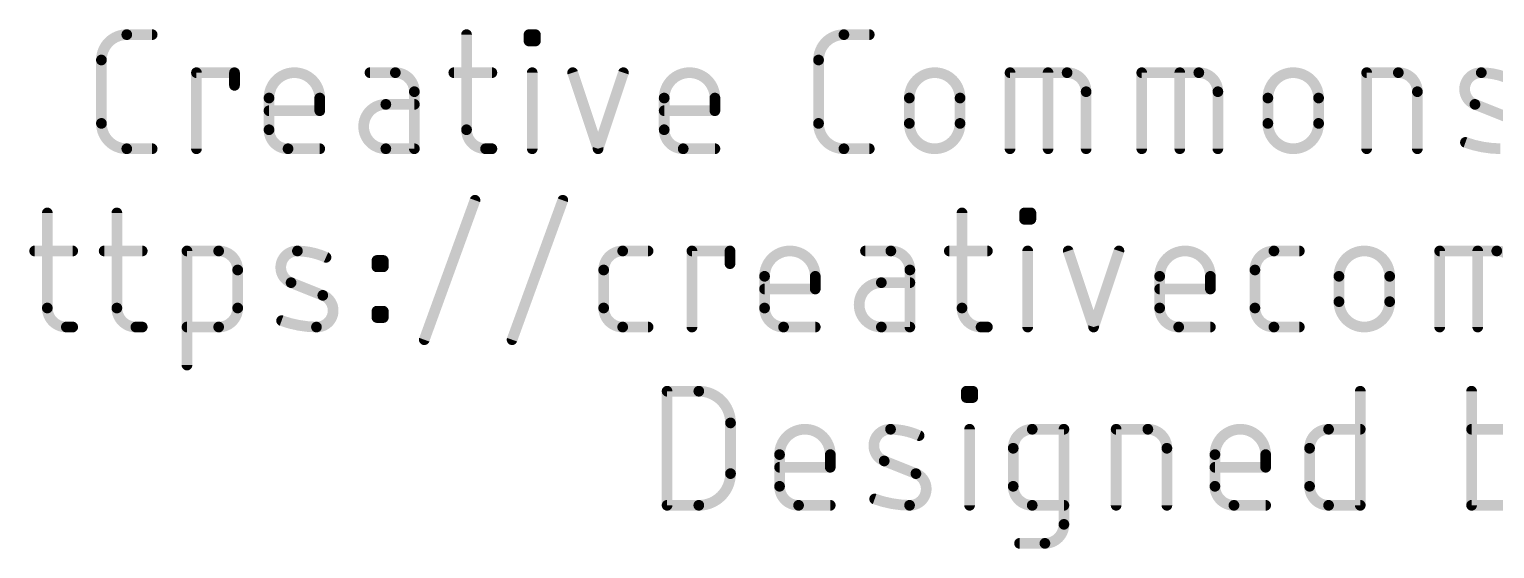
# Model space of a CAD drawing. Extents: x -25 to 77, y -62 to 26.
# Drawn here: x -1.89 to 18.97, y -10.7 to -3.3 of the extents above; entities that cross this region are included whole.
import ezdxf

# ---------------------------------------------------------------- set-up
doc = ezdxf.new("R2010")
doc.units = 0
doc.layers.add('51', color=53, linetype='CONTINUOUS')

msp = doc.modelspace()

# ---------------------------------------------------------------- linework, layer by layer
at = {"layer": '51'}
for points, const_width in [([(-0.5063, -3.3782, 0.4142), (-0.8676, -3.7394)], 0.1524), ([(-0.5063, -3.3401, 1), (-0.5063, -3.4163)], 0.0762), ([(-0.5063, -3.4163, 1), (-0.5063, -3.3401)], 0.0762), ([(-0.1451, -3.4163, 1), (-0.1451, -3.3401)], 0.0762), ([(4.3698, -3.3782, 1), (4.2936, -3.3782)], 0.0762), ([(5.2602, -3.3782, 1), (5.184, -3.3782)], 0.0762), ([(5.2221, -3.3401, 1), (5.2221, -3.4163)], 0.0762), ([(5.3505, -3.3782, 1), (5.2743, -3.3782)], 0.0762), ([(5.3124, -3.4163, 1), (5.3124, -3.3401)], 0.0762), ([(9.7061, -3.3782, 0.4142), (9.3448, -3.7394)], 0.1524), ([(9.7061, -3.3401, 1), (9.7061, -3.4163)], 0.0762), ([(9.7061, -3.4163, 1), (9.7061, -3.3401)], 0.0762), ([(10.0673, -3.4163, 1), (10.0673, -3.3401)], 0.0762), ([(5.2221, -3.4304, 1), (5.2221, -3.5066)], 0.0762), ([(5.184, -3.4685, 1), (5.2602, -3.4685)], 0.0762), ([(5.2743, -3.4685, 1), (5.3505, -3.4685)], 0.0762), ([(5.3124, -3.5066, 1), (5.3124, -3.4304)], 0.0762), ([(-0.8295, -3.7394, 1), (-0.9057, -3.7394)], 0.0762), ([(-0.9057, -3.7394, 1), (-0.8295, -3.7394)], 0.0762), ([(9.3829, -3.7394, 1), (9.3067, -3.7394)], 0.0762), ([(9.3067, -3.7394, 1), (9.3829, -3.7394)], 0.0762), ([(0.5238, -3.9201, 1), (0.4476, -3.9201)], 0.0762), ([(0.4857, -3.882, 1), (0.4857, -3.9582)], 0.0762), ([(1.0656, -3.9201, 1), (0.9894, -3.9201)], 0.0762), ([(1.0275, -3.9582, 1), (1.0275, -3.882)], 0.0762), ([(2.2418, -4.2813, 1), (1.5193, -4.2813)], 0.1524), ([(2.957, -3.882, 1), (2.957, -3.9582)], 0.0762), ([(3.5891, -4.191, 0.4142), (3.3182, -3.9201)], 0.1524), ([(3.3182, -3.882, 1), (3.3182, -3.9582)], 0.0762), ([(3.3182, -3.9582, 1), (3.3182, -3.882)], 0.0762), ([(4.1511, -3.882, 1), (4.1511, -3.9582)], 0.0762), ([(4.6929, -3.9582, 1), (4.6929, -3.882)], 0.0762), ([(5.3054, -3.9201, 1), (5.2292, -3.9201)], 0.0762), ([(5.88, -3.908, 1), (5.8078, -3.9321)], 0.0762), ([(6.6025, -3.9321, 1), (6.5302, -3.908)], 0.0762), ([(7.869, -4.2813, 1), (7.1465, -4.2813)], 0.1524), ([(11.36, -4.2813, 1), (10.6375, -4.2813)], 0.1524), ([(12.1102, -3.9201, 1), (12.034, -3.9201)], 0.0762), ([(12.0721, -3.882, 1), (12.0721, -3.9582)], 0.0762), ([(12.652, -3.9201, 1), (12.5758, -3.9201)], 0.0762), ([(13.1558, -4.191, 0.4142), (12.8849, -3.9201)], 0.1524), ([(12.8849, -3.882, 1), (12.8849, -3.9582)], 0.0762), ([(12.8849, -3.9582, 1), (12.8849, -3.882)], 0.0762), ([(13.9859, -3.9201, 1), (13.9097, -3.9201)], 0.0762), ([(13.9478, -3.882, 1), (13.9478, -3.9582)], 0.0762), ([(14.5278, -3.9201, 1), (14.4516, -3.9201)], 0.0762), ([(15.0316, -4.191, 0.4142), (14.7606, -3.9201)], 0.1524), ([(14.7606, -3.882, 1), (14.7606, -3.9582)], 0.0762), ([(14.7606, -3.9582, 1), (14.7606, -3.882)], 0.0762), ([(16.4662, -4.2813, 1), (15.7437, -4.2813)], 0.1524), ([(17.1886, -3.9201, 1), (17.1124, -3.9201)], 0.0762), ([(17.1505, -3.882, 1), (17.1505, -3.9582)], 0.0762), ([(17.873, -4.191, 0.4142), (17.602, -3.9201)], 0.1524), ([(17.602, -3.882, 1), (17.602, -3.9582)], 0.0762), ([(17.602, -3.9582, 1), (17.602, -3.882)], 0.0762), ([(18.7831, -3.9201, 0.8318), (18.6928, -4.3716)], 0.1524), ([(18.7836, -3.882, 1), (18.7825, -3.9582)], 0.0762), ([(19.1895, -4.0104, 0.1026), (18.7831, -3.9201)], 0.1524), ([(18.7825, -3.9582, 1), (18.7836, -3.882)], 0.0762), ([(0.9894, -4.1007, 1), (1.0656, -4.1007)], 0.0762), ([(3.6272, -4.191, 1), (3.551, -4.191)], 0.0762), ([(3.551, -4.191, 1), (3.6272, -4.191)], 0.0762), ([(13.1939, -4.191, 1), (13.1177, -4.191)], 0.0762), ([(13.1177, -4.191, 1), (13.1939, -4.191)], 0.0762), ([(15.0697, -4.191, 1), (14.9935, -4.191)], 0.0762), ([(14.9935, -4.191, 1), (15.0697, -4.191)], 0.0762), ([(17.9111, -4.191, 1), (17.8349, -4.191)], 0.0762), ([(17.8349, -4.191, 1), (17.9111, -4.191)], 0.0762), ([(1.5574, -4.2813, 1), (1.4812, -4.2813)], 0.0762), ([(1.4812, -4.2813, 1), (1.5574, -4.2813)], 0.0762), ([(2.2799, -4.2813, 1), (2.2037, -4.2813)], 0.0762), ([(2.2037, -4.2813, 1), (2.2799, -4.2813)], 0.0762), ([(3.1827, -4.3716, 1), (3.1827, -5.0038)], 0.1524), ([(3.1827, -4.3335, 1), (3.1827, -4.4097)], 0.0762), ([(3.1827, -4.4097, 1), (3.1827, -4.3335)], 0.0762), ([(3.5891, -4.4097, 1), (3.5891, -4.3335)], 0.0762), ([(7.1846, -4.2813, 1), (7.1084, -4.2813)], 0.0762), ([(7.1084, -4.2813, 1), (7.1846, -4.2813)], 0.0762), ([(7.9071, -4.2813, 1), (7.8309, -4.2813)], 0.0762), ([(7.8309, -4.2813, 1), (7.9071, -4.2813)], 0.0762), ([(10.6756, -4.2813, 1), (10.5994, -4.2813)], 0.0762), ([(10.5994, -4.2813, 1), (10.6756, -4.2813)], 0.0762), ([(11.3981, -4.2813, 1), (11.3219, -4.2813)], 0.0762), ([(11.3219, -4.2813, 1), (11.3981, -4.2813)], 0.0762), ([(15.7818, -4.2813, 1), (15.7056, -4.2813)], 0.0762), ([(15.7056, -4.2813, 1), (15.7818, -4.2813)], 0.0762), ([(16.5043, -4.2813, 1), (16.4281, -4.2813)], 0.0762), ([(16.4281, -4.2813, 1), (16.5043, -4.2813)], 0.0762), ([(18.7069, -4.3363, 1), (18.6786, -4.407)], 0.0762), ([(18.6786, -4.407, 1), (18.7069, -4.3362)], 0.0762), ([(-0.8676, -4.6426, 0.4142), (-0.5063, -5.0038)], 0.1524), ([(-0.8295, -4.6426, 1), (-0.9057, -4.6426)], 0.0762), ([(1.5193, -4.4238, 1), (1.5193, -4.5)], 0.0762), ([(2.2037, -4.4619, 1), (2.2799, -4.4619)], 0.0762), ([(2.2418, -4.5, 1), (2.2418, -4.4238)], 0.0762), ([(7.1465, -4.4238, 1), (7.1465, -4.5)], 0.0762), ([(7.8309, -4.4619, 1), (7.9071, -4.4619)], 0.0762), ([(7.869, -4.5, 1), (7.869, -4.4238)], 0.0762), ([(9.3448, -4.6426, 0.4142), (9.7061, -5.0038)], 0.1524), ([(9.3829, -4.6426, 1), (9.3067, -4.6426)], 0.0762), ([(10.6375, -4.6426, 1), (11.36, -4.6426)], 0.1524), ([(10.6756, -4.6426, 1), (10.5994, -4.6426)], 0.0762), ([(11.3981, -4.6426, 1), (11.3219, -4.6426)], 0.0762), ([(15.7437, -4.6426, 1), (16.4662, -4.6426)], 0.1524), ([(15.7818, -4.6426, 1), (15.7056, -4.6426)], 0.0762), ([(16.5043, -4.6426, 1), (16.4281, -4.6426)], 0.0762), ([(-0.9057, -4.6426, 1), (-0.8295, -4.6426)], 0.0762), ([(1.5193, -4.7329, 0.4142), (1.7902, -5.0038)], 0.1524), ([(1.5574, -4.7329, 1), (1.4812, -4.7329)], 0.0762), ([(1.4812, -4.7329, 1), (1.5574, -4.7329)], 0.0762), ([(4.3317, -4.7329, 0.4142), (4.6026, -5.0038)], 0.1524), ([(4.3698, -4.7329, 1), (4.2936, -4.7329)], 0.0762), ([(4.2936, -4.7329, 1), (4.3698, -4.7329)], 0.0762), ([(7.1465, -4.7329, 0.4142), (7.4174, -5.0038)], 0.1524), ([(7.1846, -4.7329, 1), (7.1084, -4.7329)], 0.0762), ([(7.1084, -4.7329, 1), (7.1846, -4.7329)], 0.0762), ([(9.3067, -4.6426, 1), (9.3829, -4.6426)], 0.0762), ([(10.5994, -4.6426, 1), (10.6756, -4.6426)], 0.0762), ([(11.3219, -4.6426, 1), (11.3981, -4.6426)], 0.0762), ([(15.7056, -4.6426, 1), (15.7818, -4.6426)], 0.0762), ([(16.4281, -4.6426, 1), (16.5043, -4.6426)], 0.0762), ([(-0.5063, -4.9657, 1), (-0.5063, -5.0419)], 0.0762), ([(-0.5063, -5.0419, 1), (-0.5063, -4.9657)], 0.0762), ([(-0.1451, -5.0419, 1), (-0.1451, -4.9657)], 0.0762), ([(0.4476, -5.0038, 1), (0.5238, -5.0038)], 0.0762), ([(1.7902, -4.9657, 1), (1.7902, -5.0419)], 0.0762), ([(1.7902, -5.0419, 1), (1.7902, -4.9657)], 0.0762), ([(2.2418, -5.0419, 1), (2.2418, -4.9657)], 0.0762), ([(3.1827, -4.9657, 1), (3.1827, -5.0419)], 0.0762), ([(3.1827, -5.0419, 1), (3.1827, -4.9657)], 0.0762), ([(3.551, -5.0038, 1), (3.6272, -5.0038)], 0.0762), ([(3.5891, -5.0419, 1), (3.5891, -4.9657)], 0.0762), ([(4.6026, -4.9657, 1), (4.6026, -5.0419)], 0.0762), ([(4.6026, -5.0419, 1), (4.6026, -4.9657)], 0.0762), ([(4.6929, -5.0419, 1), (4.6929, -4.9657)], 0.0762), ([(5.2292, -5.0038, 1), (5.3054, -5.0038)], 0.0762), ([(6.169, -4.9918, 1), (6.2413, -5.0158)], 0.0762), ([(6.169, -5.0158, 1), (6.2413, -4.9918)], 0.0762), ([(7.4174, -4.9657, 1), (7.4174, -5.0419)], 0.0762), ([(7.4174, -5.0419, 1), (7.4174, -4.9657)], 0.0762), ([(7.869, -5.0419, 1), (7.869, -4.9657)], 0.0762), ([(9.7061, -4.9657, 1), (9.7061, -5.0419)], 0.0762), ([(9.7061, -5.0419, 1), (9.7061, -4.9657)], 0.0762), ([(10.0673, -5.0419, 1), (10.0673, -4.9657)], 0.0762), ([(12.034, -5.0038, 1), (12.1102, -5.0038)], 0.0762), ([(12.5758, -5.0038, 1), (12.652, -5.0038)], 0.0762), ([(13.1177, -5.0038, 1), (13.1939, -5.0038)], 0.0762), ([(13.9097, -5.0038, 1), (13.9859, -5.0038)], 0.0762), ([(14.4516, -5.0038, 1), (14.5278, -5.0038)], 0.0762), ([(14.9935, -5.0038, 1), (15.0697, -5.0038)], 0.0762), ([(17.1124, -5.0038, 1), (17.1886, -5.0038)], 0.0762), ([(17.8349, -5.0038, 1), (17.9111, -5.0038)], 0.0762), ([(18.5702, -4.8776, 1), (18.5444, -4.9493)], 0.0762), ([(18.5573, -4.9135, 0.083), (19.054, -5.0038)], 0.1524), ([(-1.5997, -5.9182, 1), (-1.6759, -5.9182)], 0.0762), ([(-0.6097, -5.9182, 1), (-0.6859, -5.9182)], 0.0762), ([(4.4884, -5.7506, 1), (4.4168, -5.7246)], 0.0762), ([(5.7389, -5.7506, 1), (5.6673, -5.7246)], 0.0762), ([(11.4263, -5.9182, 1), (11.3501, -5.9182)], 0.0762), ([(12.3167, -5.9182, 1), (12.2405, -5.9182)], 0.0762), ([(12.2786, -5.8801, 1), (12.2786, -5.9563)], 0.0762), ([(12.407, -5.9182, 1), (12.3308, -5.9182)], 0.0762), ([(12.3689, -5.9563, 1), (12.3689, -5.8801)], 0.0762), ([(12.2786, -5.9704, 1), (12.2786, -6.0466)], 0.0762), ([(12.2405, -6.0085, 1), (12.3167, -6.0085)], 0.0762), ([(12.3308, -6.0085, 1), (12.407, -6.0085)], 0.0762), ([(12.3689, -6.0466, 1), (12.3689, -5.9704)], 0.0762), ([(-1.8184, -6.422, 1), (-1.8184, -6.4982)], 0.0762), ([(-1.2766, -6.4982, 1), (-1.2766, -6.422)], 0.0762), ([(-0.8285, -6.422, 1), (-0.8285, -6.4982)], 0.0762), ([(-0.2866, -6.4982, 1), (-0.2866, -6.422)], 0.0762), ([(0.3888, -6.4601, 1), (0.3126, -6.4601)], 0.0762), ([(0.3507, -6.422, 1), (0.3507, -6.4982)], 0.0762), ([(1.0732, -6.731, 0.4142), (0.8022, -6.4601)], 0.1524), ([(0.8022, -6.422, 1), (0.8022, -6.4982)], 0.0762), ([(0.8022, -6.4982, 1), (0.8022, -6.422)], 0.0762), ([(1.9238, -6.4601, 0.8318), (1.8335, -6.9116)], 0.1524), ([(2.3302, -6.5504, 0.1026), (1.9238, -6.4601)], 0.1524), ([(1.9244, -6.422, 1), (1.9233, -6.4982)], 0.0762), ([(1.9233, -6.4982, 1), (1.9244, -6.422)], 0.0762), ([(6.5559, -6.4601, 0.4142), (6.285, -6.731)], 0.1524), ([(6.5559, -6.422, 1), (6.5559, -6.4982)], 0.0762), ([(6.5559, -6.4982, 1), (6.5559, -6.422)], 0.0762), ([(6.9171, -6.4982, 1), (6.9171, -6.422)], 0.0762), ([(7.5803, -6.4601, 1), (7.5041, -6.4601)], 0.0762), ([(7.5422, -6.422, 1), (7.5422, -6.4982)], 0.0762), ([(8.1222, -6.4601, 1), (8.046, -6.4601)], 0.0762), ([(8.0841, -6.4982, 1), (8.0841, -6.422)], 0.0762), ([(9.2983, -6.8213, 1), (8.5758, -6.8213)], 0.1524), ([(10.0135, -6.422, 1), (10.0135, -6.4982)], 0.0762), ([(10.6456, -6.731, 0.4142), (10.3747, -6.4601)], 0.1524), ([(10.3747, -6.422, 1), (10.3747, -6.4982)], 0.0762), ([(10.3747, -6.4982, 1), (10.3747, -6.422)], 0.0762), ([(11.2076, -6.422, 1), (11.2076, -6.4982)], 0.0762), ([(11.7494, -6.4982, 1), (11.7494, -6.422)], 0.0762), ([(12.3619, -6.4601, 1), (12.2857, -6.4601)], 0.0762), ([(12.9366, -6.448, 1), (12.8643, -6.4721)], 0.0762), ([(13.659, -6.4721, 1), (13.5868, -6.448)], 0.0762), ([(14.9255, -6.8213, 1), (14.203, -6.8213)], 0.1524), ([(15.8304, -6.4601, 0.4142), (15.5595, -6.731)], 0.1524), ([(15.8304, -6.422, 1), (15.8304, -6.4982)], 0.0762), ([(15.8304, -6.4982, 1), (15.8304, -6.422)], 0.0762), ([(16.1917, -6.4982, 1), (16.1917, -6.422)], 0.0762), ([(17.4786, -6.8213, 1), (16.7561, -6.8213)], 0.1524), ([(18.2288, -6.4601, 1), (18.1526, -6.4601)], 0.0762), ([(18.1907, -6.422, 1), (18.1907, -6.4982)], 0.0762), ([(18.7707, -6.4601, 1), (18.6945, -6.4601)], 0.0762), ([(19.2745, -6.731, 0.4142), (19.0035, -6.4601)], 0.1524), ([(19.0035, -6.422, 1), (19.0035, -6.4982)], 0.0762), ([(19.0035, -6.4982, 1), (19.0035, -6.422)], 0.0762), ([(1.1113, -6.731, 1), (1.0351, -6.731)], 0.0762), ([(2.3146, -6.5851, 1), (2.3459, -6.5156)], 0.0762), ([(3.0943, -6.5955, 1), (3.0181, -6.5955)], 0.0762), ([(3.0562, -6.5574, 1), (3.0562, -6.6336)], 0.0762), ([(3.0562, -6.6477, 1), (3.0562, -6.7239)], 0.0762), ([(3.0181, -6.6858, 1), (3.0943, -6.6858)], 0.0762), ([(3.1846, -6.5955, 1), (3.1084, -6.5955)], 0.0762), ([(3.1084, -6.6858, 1), (3.1846, -6.6858)], 0.0762), ([(3.1465, -6.6336, 1), (3.1465, -6.5574)], 0.0762), ([(3.1465, -6.7239, 1), (3.1465, -6.6477)], 0.0762), ([(6.3231, -6.731, 1), (6.2469, -6.731)], 0.0762), ([(8.046, -6.6407, 1), (8.1222, -6.6407)], 0.0762), ([(10.6837, -6.731, 1), (10.6075, -6.731)], 0.0762), ([(15.5976, -6.731, 1), (15.5214, -6.731)], 0.0762), ([(1.0351, -6.731, 1), (1.1113, -6.731)], 0.0762), ([(1.8477, -6.8763, 1), (1.8194, -6.947)], 0.0762), ([(1.8194, -6.947, 1), (1.8477, -6.8762)], 0.0762), ([(6.2469, -6.731, 1), (6.3231, -6.731)], 0.0762), ([(8.6139, -6.8213, 1), (8.5377, -6.8213)], 0.0762), ([(8.5377, -6.8213, 1), (8.6139, -6.8213)], 0.0762), ([(9.3364, -6.8213, 1), (9.2602, -6.8213)], 0.0762), ([(9.2602, -6.8213, 1), (9.3364, -6.8213)], 0.0762), ([(10.2393, -6.9116, 1), (10.2393, -7.5438)], 0.1524), ([(10.2393, -6.8735, 1), (10.2393, -6.9497)], 0.0762), ([(10.2393, -6.9497, 1), (10.2393, -6.8735)], 0.0762), ([(10.6075, -6.731, 1), (10.6837, -6.731)], 0.0762), ([(10.6456, -6.9497, 1), (10.6456, -6.8735)], 0.0762), ([(14.2411, -6.8213, 1), (14.1649, -6.8213)], 0.0762), ([(14.1649, -6.8213, 1), (14.2411, -6.8213)], 0.0762), ([(14.9636, -6.8213, 1), (14.8874, -6.8213)], 0.0762), ([(14.8874, -6.8213, 1), (14.9636, -6.8213)], 0.0762), ([(15.5214, -6.731, 1), (15.5976, -6.731)], 0.0762), ([(16.7942, -6.8213, 1), (16.718, -6.8213)], 0.0762), ([(16.718, -6.8213, 1), (16.7942, -6.8213)], 0.0762), ([(17.5167, -6.8213, 1), (17.4405, -6.8213)], 0.0762), ([(17.4405, -6.8213, 1), (17.5167, -6.8213)], 0.0762), ([(2.1948, -7.5438, 0.8318), (2.2851, -7.0922)], 0.1524), ([(2.2992, -7.0569, 1), (2.2709, -7.1276)], 0.0762), ([(2.2709, -7.1276, 1), (2.2992, -7.0569)], 0.0762), ([(8.5758, -6.9638, 1), (8.5758, -7.04)], 0.0762), ([(9.2602, -7.0019, 1), (9.3364, -7.0019)], 0.0762), ([(9.2983, -7.04, 1), (9.2983, -6.9638)], 0.0762), ([(14.203, -6.9638, 1), (14.203, -7.04)], 0.0762), ([(14.8874, -7.0019, 1), (14.9636, -7.0019)], 0.0762), ([(14.9255, -7.04, 1), (14.9255, -6.9638)], 0.0762), ([(-1.6378, -7.2729, 0.4142), (-1.3669, -7.5438)], 0.1524), ([(-1.5997, -7.2729, 1), (-1.6759, -7.2729)], 0.0762), ([(-1.6759, -7.2729, 1), (-1.5997, -7.2729)], 0.0762), ([(-0.6478, -7.2729, 0.4142), (-0.3769, -7.5438)], 0.1524), ([(-0.6097, -7.2729, 1), (-0.6859, -7.2729)], 0.0762), ([(-0.6859, -7.2729, 1), (-0.6097, -7.2729)], 0.0762), ([(0.8022, -7.5438, 0.4142), (1.0732, -7.2729)], 0.1524), ([(1.1113, -7.2729, 1), (1.0351, -7.2729)], 0.0762), ([(1.0351, -7.2729, 1), (1.1113, -7.2729)], 0.0762), ([(3.0943, -7.318, 1), (3.0181, -7.318)], 0.0762), ([(3.0562, -7.2799, 1), (3.0562, -7.3561)], 0.0762), ([(3.1846, -7.318, 1), (3.1084, -7.318)], 0.0762), ([(3.1465, -7.3561, 1), (3.1465, -7.2799)], 0.0762), ([(6.285, -7.2729, 0.4142), (6.5559, -7.5438)], 0.1524), ([(6.3231, -7.2729, 1), (6.2469, -7.2729)], 0.0762), ([(6.2469, -7.2729, 1), (6.3231, -7.2729)], 0.0762), ([(8.5758, -7.2729, 0.4142), (8.8467, -7.5438)], 0.1524), ([(8.6139, -7.2729, 1), (8.5377, -7.2729)], 0.0762), ([(8.5377, -7.2729, 1), (8.6139, -7.2729)], 0.0762), ([(11.3882, -7.2729, 0.4142), (11.6591, -7.5438)], 0.1524), ([(11.4263, -7.2729, 1), (11.3501, -7.2729)], 0.0762), ([(11.3501, -7.2729, 1), (11.4263, -7.2729)], 0.0762), ([(14.203, -7.2729, 0.4142), (14.4739, -7.5438)], 0.1524), ([(14.2411, -7.2729, 1), (14.1649, -7.2729)], 0.0762), ([(14.1649, -7.2729, 1), (14.2411, -7.2729)], 0.0762), ([(15.5595, -7.2729, 0.4142), (15.8304, -7.5438)], 0.1524), ([(15.5976, -7.2729, 1), (15.5214, -7.2729)], 0.0762), ([(15.5214, -7.2729, 1), (15.5976, -7.2729)], 0.0762), ([(16.7561, -7.1826, 1), (17.4786, -7.1826)], 0.1524), ([(16.7942, -7.1826, 1), (16.718, -7.1826)], 0.0762), ([(16.718, -7.1826, 1), (16.7942, -7.1826)], 0.0762), ([(17.5167, -7.1826, 1), (17.4405, -7.1826)], 0.0762), ([(17.4405, -7.1826, 1), (17.5167, -7.1826)], 0.0762), ([(-1.3669, -7.5057, 1), (-1.3669, -7.5819)], 0.0762), ([(-1.3669, -7.5819, 1), (-1.3669, -7.5057)], 0.0762), ([(-1.2766, -7.5819, 1), (-1.2766, -7.5057)], 0.0762), ([(-0.3769, -7.5057, 1), (-0.3769, -7.5819)], 0.0762), ([(-0.3769, -7.5819, 1), (-0.3769, -7.5057)], 0.0762), ([(-0.2866, -7.5819, 1), (-0.2866, -7.5057)], 0.0762), ([(0.3507, -7.5057, 1), (0.3507, -7.5819)], 0.0762), ([(0.8022, -7.5057, 1), (0.8022, -7.5819)], 0.0762), ([(0.8022, -7.5819, 1), (0.8022, -7.5057)], 0.0762), ([(1.711, -7.4176, 1), (1.6852, -7.4893)], 0.0762), ([(1.6981, -7.4535, 0.083), (2.1948, -7.5438)], 0.1524), ([(2.1953, -7.5057, 1), (2.1942, -7.5819)], 0.0762), ([(2.1942, -7.5819, 1), (2.1953, -7.5057)], 0.0762), ([(3.0562, -7.3702, 1), (3.0562, -7.4464)], 0.0762), ([(3.0181, -7.4083, 1), (3.0943, -7.4083)], 0.0762), ([(3.1084, -7.4083, 1), (3.1846, -7.4083)], 0.0762), ([(3.1465, -7.4464, 1), (3.1465, -7.3702)], 0.0762), ([(6.5559, -7.5057, 1), (6.5559, -7.5819)], 0.0762), ([(6.5559, -7.5819, 1), (6.5559, -7.5057)], 0.0762), ([(6.9171, -7.5819, 1), (6.9171, -7.5057)], 0.0762), ([(7.5041, -7.5438, 1), (7.5803, -7.5438)], 0.0762), ([(8.8467, -7.5057, 1), (8.8467, -7.5819)], 0.0762), ([(8.8467, -7.5819, 1), (8.8467, -7.5057)], 0.0762), ([(9.2983, -7.5819, 1), (9.2983, -7.5057)], 0.0762), ([(10.2393, -7.5057, 1), (10.2393, -7.5819)], 0.0762), ([(10.2393, -7.5819, 1), (10.2393, -7.5057)], 0.0762), ([(10.6075, -7.5438, 1), (10.6837, -7.5438)], 0.0762), ([(10.6456, -7.5819, 1), (10.6456, -7.5057)], 0.0762), ([(11.6591, -7.5057, 1), (11.6591, -7.5819)], 0.0762), ([(11.6591, -7.5819, 1), (11.6591, -7.5057)], 0.0762), ([(11.7494, -7.5819, 1), (11.7494, -7.5057)], 0.0762), ([(12.2857, -7.5438, 1), (12.3619, -7.5438)], 0.0762), ([(13.2255, -7.5318, 1), (13.2978, -7.5558)], 0.0762), ([(13.2255, -7.5558, 1), (13.2978, -7.5318)], 0.0762), ([(14.4739, -7.5057, 1), (14.4739, -7.5819)], 0.0762), ([(14.4739, -7.5819, 1), (14.4739, -7.5057)], 0.0762), ([(14.9255, -7.5819, 1), (14.9255, -7.5057)], 0.0762), ([(15.8304, -7.5057, 1), (15.8304, -7.5819)], 0.0762), ([(15.8304, -7.5819, 1), (15.8304, -7.5057)], 0.0762), ([(16.1917, -7.5819, 1), (16.1917, -7.5057)], 0.0762), ([(18.1526, -7.5438, 1), (18.2288, -7.5438)], 0.0762), ([(18.6945, -7.5438, 1), (18.7707, -7.5438)], 0.0762), ([(3.6943, -7.7114, 1), (3.7659, -7.7374)], 0.0762), ([(4.9448, -7.7114, 1), (5.0164, -7.7374)], 0.0762), ([(0.3126, -8.0857, 1), (0.3888, -8.0857)], 0.0762), ([(7.2263, -8.4582, 1), (7.1501, -8.4582)], 0.0762), ([(7.1882, -8.4201, 1), (7.1882, -8.4963)], 0.0762), ([(8.0913, -8.9098, 0.4142), (7.6398, -8.4582)], 0.1524), ([(7.6398, -8.4201, 1), (7.6398, -8.4963)], 0.0762), ([(7.6398, -8.4963, 1), (7.6398, -8.4201)], 0.0762), ([(11.4884, -8.4582, 1), (11.4122, -8.4582)], 0.0762), ([(11.4503, -8.4201, 1), (11.4503, -8.4963)], 0.0762), ([(11.4503, -8.5104, 1), (11.4503, -8.5866)], 0.0762), ([(11.4122, -8.5485, 1), (11.4884, -8.5485)], 0.0762), ([(11.5787, -8.4582, 1), (11.5025, -8.4582)], 0.0762), ([(11.5025, -8.5485, 1), (11.5787, -8.5485)], 0.0762), ([(11.5406, -8.4963, 1), (11.5406, -8.4201)], 0.0762), ([(11.5406, -8.5866, 1), (11.5406, -8.5104)], 0.0762), ([(17.0979, -8.4582, 1), (17.0217, -8.4582)], 0.0762), ([(18.6826, -8.4582, 1), (18.6064, -8.4582)], 0.0762), ([(8.1294, -8.9098, 1), (8.0532, -8.9098)], 0.0762), ([(8.0532, -8.9098, 1), (8.1294, -8.9098)], 0.0762), ([(9.512, -9.3613, 1), (8.7895, -9.3613)], 0.1524), ([(10.37, -9.0001, 0.8318), (10.2797, -9.4516)], 0.1524), ([(10.7764, -9.0904, 0.1026), (10.37, -9.0001)], 0.1524), ([(10.3706, -8.962, 1), (10.3695, -9.0382)], 0.0762), ([(10.3695, -9.0382, 1), (10.3706, -8.962)], 0.0762), ([(11.5336, -9.0001, 1), (11.4574, -9.0001)], 0.0762), ([(12.3878, -9.0001, 0.4142), (12.1169, -9.271)], 0.1524), ([(12.3878, -8.962, 1), (12.3878, -9.0382)], 0.0762), ([(12.3878, -9.0382, 1), (12.3878, -8.962)], 0.0762), ([(12.8775, -9.0001, 1), (12.8013, -9.0001)], 0.0762), ([(12.8394, -9.0382, 1), (12.8394, -8.962)], 0.0762), ([(13.6212, -9.0001, 1), (13.545, -9.0001)], 0.0762), ([(13.5831, -8.962, 1), (13.5831, -9.0382)], 0.0762), ([(14.3056, -9.271, 0.4142), (14.0347, -9.0001)], 0.1524), ([(14.0347, -8.962, 1), (14.0347, -9.0382)], 0.0762), ([(14.0347, -9.0382, 1), (14.0347, -8.962)], 0.0762), ([(15.7124, -9.3613, 1), (14.9899, -9.3613)], 0.1524), ([(16.6082, -9.0001, 0.4142), (16.3373, -9.271)], 0.1524), ([(16.6082, -8.962, 1), (16.6082, -9.0382)], 0.0762), ([(16.6082, -9.0382, 1), (16.6082, -8.962)], 0.0762), ([(17.0598, -9.0382, 1), (17.0598, -8.962)], 0.0762), ([(18.6445, -8.962, 1), (18.6445, -9.0382)], 0.0762), ([(10.7608, -9.1251, 1), (10.7921, -9.0556)], 0.0762), ([(8.8276, -9.3613, 1), (8.7514, -9.3613)], 0.0762), ([(8.7514, -9.3613, 1), (8.8276, -9.3613)], 0.0762), ([(9.5501, -9.3613, 1), (9.4739, -9.3613)], 0.0762), ([(9.4739, -9.3613, 1), (9.5501, -9.3613)], 0.0762), ([(10.2939, -9.4163, 1), (10.2656, -9.487)], 0.0762), ([(10.2656, -9.487, 1), (10.2939, -9.4162)], 0.0762), ([(12.155, -9.271, 1), (12.0788, -9.271)], 0.0762), ([(12.0788, -9.271, 1), (12.155, -9.271)], 0.0762), ([(14.3437, -9.271, 1), (14.2675, -9.271)], 0.0762), ([(14.2675, -9.271, 1), (14.3437, -9.271)], 0.0762), ([(15.028, -9.3613, 1), (14.9518, -9.3613)], 0.0762), ([(14.9518, -9.3613, 1), (15.028, -9.3613)], 0.0762), ([(15.7505, -9.3613, 1), (15.6743, -9.3613)], 0.0762), ([(15.6743, -9.3613, 1), (15.7505, -9.3613)], 0.0762), ([(16.3754, -9.271, 1), (16.2992, -9.271)], 0.0762), ([(16.2992, -9.271, 1), (16.3754, -9.271)], 0.0762), ([(7.6398, -10.0838, 0.4142), (8.0913, -9.6322)], 0.1524), ([(8.1294, -9.6322, 1), (8.0532, -9.6322)], 0.0762), ([(8.0532, -9.6322, 1), (8.1294, -9.6322)], 0.0762), ([(8.7895, -9.5038, 1), (8.7895, -9.58)], 0.0762), ([(9.4739, -9.5419, 1), (9.5501, -9.5419)], 0.0762), ([(9.512, -9.58, 1), (9.512, -9.5038)], 0.0762), ([(10.6409, -10.0838, 0.8318), (10.7313, -9.6322)], 0.1524), ([(10.7454, -9.5969, 1), (10.7171, -9.6676)], 0.0762), ([(10.7171, -9.6676, 1), (10.7454, -9.5969)], 0.0762), ([(14.9899, -9.5038, 1), (14.9899, -9.58)], 0.0762), ([(15.6743, -9.5419, 1), (15.7505, -9.5419)], 0.0762), ([(15.7124, -9.58, 1), (15.7124, -9.5038)], 0.0762), ([(8.7895, -9.8129, 0.4142), (9.0605, -10.0838)], 0.1524), ([(8.8276, -9.8129, 1), (8.7514, -9.8129)], 0.0762), ([(8.7514, -9.8129, 1), (8.8276, -9.8129)], 0.0762), ([(12.1169, -9.8129, 0.4142), (12.3878, -10.0838)], 0.1524), ([(12.155, -9.8129, 1), (12.0788, -9.8129)], 0.0762), ([(12.0788, -9.8129, 1), (12.155, -9.8129)], 0.0762), ([(14.9899, -9.8129, 0.4142), (15.2608, -10.0838)], 0.1524), ([(15.028, -9.8129, 1), (14.9518, -9.8129)], 0.0762), ([(14.9518, -9.8129, 1), (15.028, -9.8129)], 0.0762), ([(16.3373, -9.8129, 0.4142), (16.6082, -10.0838)], 0.1524), ([(16.3754, -9.8129, 1), (16.2992, -9.8129)], 0.0762), ([(16.2992, -9.8129, 1), (16.3754, -9.8129)], 0.0762), ([(7.1882, -10.0457, 1), (7.1882, -10.1219)], 0.0762), ([(7.6398, -10.0457, 1), (7.6398, -10.1219)], 0.0762), ([(7.6398, -10.1219, 1), (7.6398, -10.0457)], 0.0762), ([(9.0605, -10.0457, 1), (9.0605, -10.1219)], 0.0762), ([(9.0605, -10.1219, 1), (9.0605, -10.0457)], 0.0762), ([(9.512, -10.1219, 1), (9.512, -10.0457)], 0.0762), ([(10.1571, -9.9576, 1), (10.1313, -10.0293)], 0.0762), ([(10.1442, -9.9935, 0.083), (10.6409, -10.0838)], 0.1524), ([(10.6415, -10.0457, 1), (10.6404, -10.1219)], 0.0762), ([(10.6404, -10.1219, 1), (10.6415, -10.0457)], 0.0762), ([(12.3878, -10.0457, 1), (12.3878, -10.1219)], 0.0762), ([(12.3878, -10.1219, 1), (12.3878, -10.0457)], 0.0762), ([(12.8394, -10.1219, 1), (12.8394, -10.0457)], 0.0762), ([(15.2608, -10.0457, 1), (15.2608, -10.1219)], 0.0762), ([(15.2608, -10.1219, 1), (15.2608, -10.0457)], 0.0762), ([(15.7124, -10.1219, 1), (15.7124, -10.0457)], 0.0762), ([(16.6082, -10.0457, 1), (16.6082, -10.1219)], 0.0762), ([(16.6082, -10.1219, 1), (16.6082, -10.0457)], 0.0762), ([(17.0598, -10.1219, 1), (17.0598, -10.0457)], 0.0762), ([(18.6445, -10.0457, 1), (18.6445, -10.1219)], 0.0762), ([(7.1501, -10.0838, 1), (7.2263, -10.0838)], 0.0762), ([(11.4574, -10.0838, 1), (11.5336, -10.0838)], 0.0762), ([(13.545, -10.0838, 1), (13.6212, -10.0838)], 0.0762), ([(14.2675, -10.0838, 1), (14.3437, -10.0838)], 0.0762), ([(17.0217, -10.0838, 1), (17.0979, -10.0838)], 0.0762), ([(18.6064, -10.0838, 1), (18.6826, -10.0838)], 0.0762), ([(12.5684, -10.6257, 0.4142), (12.8394, -10.3547)], 0.1524), ([(12.8775, -10.3547, 1), (12.8013, -10.3547)], 0.0762), ([(12.8013, -10.3547, 1), (12.8775, -10.3547)], 0.0762), ([(12.2072, -10.5876, 1), (12.2072, -10.6638)], 0.0762), ([(12.5684, -10.5876, 1), (12.5684, -10.6638)], 0.0762), ([(12.5684, -10.6638, 1), (12.5684, -10.5876)], 0.0762)]:
    msp.add_lwpolyline(points, format="xyb", dxfattribs=dict(at, const_width=const_width))
at = {"layer": '51', "const_width": 0.1524}
for points in [[(-0.5063, -3.3782), (-0.1451, -3.3782)], [(4.3317, -3.3782), (4.3317, -4.7329)], [(5.2221, -3.4685), (5.2221, -3.3782)], [(5.2221, -3.3782), (5.3124, -3.3782)], [(5.3124, -3.3782), (5.3124, -3.4685)], [(9.7061, -3.3782), (10.0673, -3.3782)], [(5.3124, -3.4685), (5.2221, -3.4685)], [(-0.8676, -4.6426), (-0.8676, -3.7394)], [(9.3448, -4.6426), (9.3448, -3.7394)], [(0.4857, -5.0038), (0.4857, -3.9201)], [(0.4857, -3.9201), (1.0275, -3.9201)], [(1.0275, -3.9201), (1.0275, -4.1007)], [(3.3182, -3.9201), (2.957, -3.9201)], [(4.1511, -3.9201), (4.6929, -3.9201)], [(5.2673, -5.0038), (5.2673, -3.9201)], [(5.8439, -3.9201), (6.2051, -5.0038)], [(6.2051, -5.0038), (6.5664, -3.9201)], [(12.0721, -5.0038), (12.0721, -3.9201)], [(12.0721, -3.9201), (12.8849, -3.9201)], [(12.6139, -5.0038), (12.6139, -3.9201)], [(13.9478, -5.0038), (13.9478, -3.9201)], [(13.9478, -3.9201), (14.7606, -3.9201)], [(14.4897, -5.0038), (14.4897, -3.9201)], [(17.1505, -5.0038), (17.1505, -3.9201)], [(17.1505, -3.9201), (17.602, -3.9201)], [(3.5891, -5.0038), (3.5891, -4.191)], [(13.1558, -4.191), (13.1558, -5.0038)], [(15.0316, -4.191), (15.0316, -5.0038)], [(17.873, -4.191), (17.873, -5.0038)], [(1.5193, -4.7329), (1.5193, -4.2813)], [(2.2418, -4.2813), (2.2418, -4.4619)], [(3.5891, -4.3716), (3.1827, -4.3716)], [(7.1465, -4.7329), (7.1465, -4.2813)], [(7.869, -4.2813), (7.869, -4.4619)], [(10.6375, -4.6426), (10.6375, -4.2813)], [(11.36, -4.2813), (11.36, -4.6426)], [(15.7437, -4.6426), (15.7437, -4.2813)], [(16.4662, -4.2813), (16.4662, -4.6426)], [(19.1443, -4.5522), (18.6928, -4.3716)], [(2.2418, -4.4619), (1.5193, -4.4619)], [(7.869, -4.4619), (7.1465, -4.4619)], [(-0.1451, -5.0038), (-0.5063, -5.0038)], [(2.2418, -5.0038), (1.7902, -5.0038)], [(3.1827, -5.0038), (3.5891, -5.0038)], [(4.6026, -5.0038), (4.6929, -5.0038)], [(7.869, -5.0038), (7.4174, -5.0038)], [(10.0673, -5.0038), (9.7061, -5.0038)], [(-1.6378, -5.9182), (-1.6378, -7.2729)], [(-0.6478, -5.9182), (-0.6478, -7.2729)], [(3.7301, -7.7244), (4.4526, -5.7376)], [(4.9806, -7.7244), (5.7031, -5.7376)], [(11.3882, -5.9182), (11.3882, -7.2729)], [(12.2786, -6.0085), (12.2786, -5.9182)], [(12.2786, -5.9182), (12.3689, -5.9182)], [(12.3689, -5.9182), (12.3689, -6.0085)], [(12.3689, -6.0085), (12.2786, -6.0085)], [(-1.8184, -6.4601), (-1.2766, -6.4601)], [(-0.8285, -6.4601), (-0.2866, -6.4601)], [(0.3507, -8.0857), (0.3507, -6.4601)], [(0.3507, -6.4601), (0.8022, -6.4601)], [(6.5559, -6.4601), (6.9171, -6.4601)], [(7.5422, -7.5438), (7.5422, -6.4601)], [(7.5422, -6.4601), (8.0841, -6.4601)], [(8.0841, -6.4601), (8.0841, -6.6407)], [(10.3747, -6.4601), (10.0135, -6.4601)], [(11.2076, -6.4601), (11.7494, -6.4601)], [(12.3238, -7.5438), (12.3238, -6.4601)], [(12.9004, -6.4601), (13.2617, -7.5438)], [(13.2617, -7.5438), (13.6229, -6.4601)], [(15.8304, -6.4601), (16.1917, -6.4601)], [(18.1907, -7.5438), (18.1907, -6.4601)], [(18.1907, -6.4601), (19.0035, -6.4601)], [(18.7326, -7.5438), (18.7326, -6.4601)], [(1.0732, -6.731), (1.0732, -7.2729)], [(3.0562, -6.6858), (3.0562, -6.5955)], [(3.0562, -6.5955), (3.1465, -6.5955)], [(3.1465, -6.6858), (3.0562, -6.6858)], [(3.1465, -6.5955), (3.1465, -6.6858)], [(6.285, -7.2729), (6.285, -6.731)], [(10.6456, -7.5438), (10.6456, -6.731)], [(15.5595, -7.2729), (15.5595, -6.731)], [(2.2851, -7.0922), (1.8335, -6.9116)], [(8.5758, -7.2729), (8.5758, -6.8213)], [(9.2983, -6.8213), (9.2983, -7.0019)], [(10.6456, -6.9116), (10.2393, -6.9116)], [(14.203, -7.2729), (14.203, -6.8213)], [(14.9255, -6.8213), (14.9255, -7.0019)], [(16.7561, -7.1826), (16.7561, -6.8213)], [(17.4786, -6.8213), (17.4786, -7.1826)], [(9.2983, -7.0019), (8.5758, -7.0019)], [(14.9255, -7.0019), (14.203, -7.0019)], [(3.0562, -7.4083), (3.0562, -7.318)], [(3.0562, -7.318), (3.1465, -7.318)], [(3.1465, -7.318), (3.1465, -7.4083)], [(-1.3669, -7.5438), (-1.2766, -7.5438)], [(-0.3769, -7.5438), (-0.2866, -7.5438)], [(0.8022, -7.5438), (0.3507, -7.5438)], [(3.1465, -7.4083), (3.0562, -7.4083)], [(6.9171, -7.5438), (6.5559, -7.5438)], [(9.2983, -7.5438), (8.8467, -7.5438)], [(10.2393, -7.5438), (10.6456, -7.5438)], [(11.6591, -7.5438), (11.7494, -7.5438)], [(14.9255, -7.5438), (14.4739, -7.5438)], [(16.1917, -7.5438), (15.8304, -7.5438)], [(7.1882, -10.0838), (7.1882, -8.4582)], [(7.1882, -8.4582), (7.6398, -8.4582)], [(11.4503, -8.5485), (11.4503, -8.4582)], [(11.4503, -8.4582), (11.5406, -8.4582)], [(11.5406, -8.5485), (11.4503, -8.5485)], [(11.5406, -8.4582), (11.5406, -8.5485)], [(17.0598, -8.4582), (17.0598, -10.0838)], [(18.6445, -8.4582), (18.6445, -10.0838)], [(8.0913, -8.9098), (8.0913, -9.6322)], [(11.4955, -10.0838), (11.4955, -9.0001)], [(12.3878, -9.0001), (12.8394, -9.0001)], [(12.8394, -9.0001), (12.8394, -10.3547)], [(13.5831, -10.0838), (13.5831, -9.0001)], [(13.5831, -9.0001), (14.0347, -9.0001)], [(16.6082, -9.0001), (17.0598, -9.0001)], [(19.0961, -9.0001), (18.6445, -9.0001)], [(8.7895, -9.8129), (8.7895, -9.3613)], [(9.512, -9.3613), (9.512, -9.5419)], [(10.7313, -9.6322), (10.2797, -9.4516)], [(12.1169, -9.8129), (12.1169, -9.271)], [(14.3056, -9.271), (14.3056, -10.0838)], [(14.9899, -9.8129), (14.9899, -9.3613)], [(15.7124, -9.3613), (15.7124, -9.5419)], [(16.3373, -9.8129), (16.3373, -9.271)], [(9.512, -9.5419), (8.7895, -9.5419)], [(15.7124, -9.5419), (14.9899, -9.5419)], [(7.6398, -10.0838), (7.1882, -10.0838)], [(9.512, -10.0838), (9.0605, -10.0838)], [(12.8394, -10.0838), (12.3878, -10.0838)], [(15.7124, -10.0838), (15.2608, -10.0838)], [(17.0598, -10.0838), (16.6082, -10.0838)], [(18.6445, -10.0838), (19.0961, -10.0838)], [(12.5684, -10.6257), (12.2072, -10.6257)]]:
    msp.add_lwpolyline(points, dxfattribs=at)

doc.saveas('drawing.dxf')
